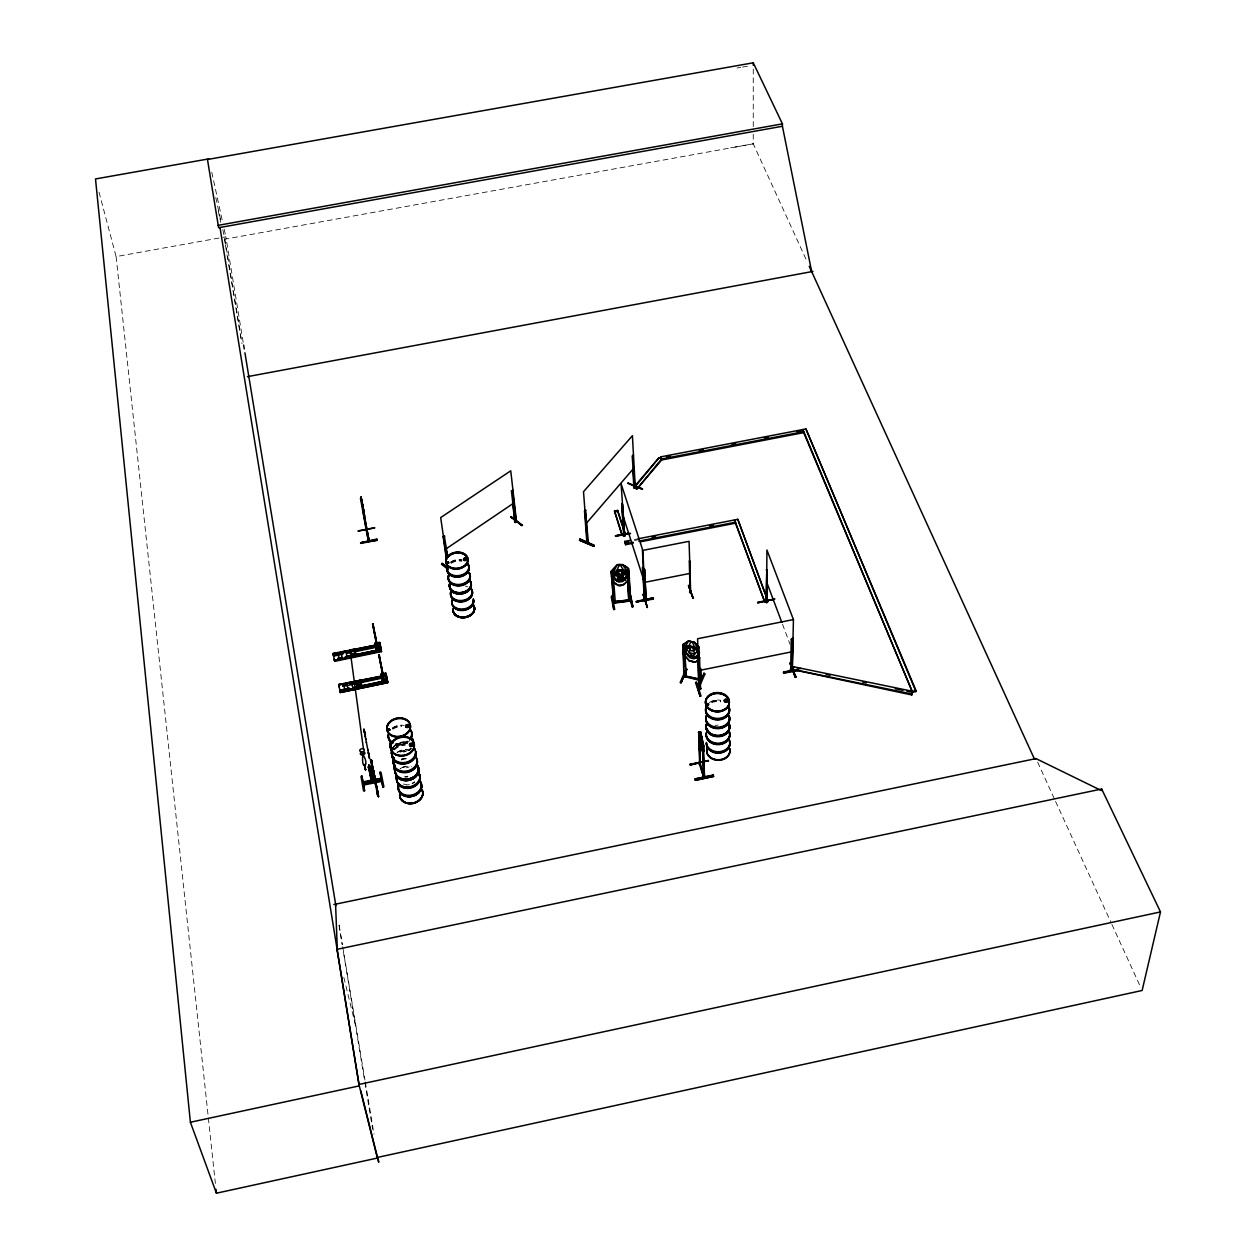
<?xml version="1.0" encoding="UTF-8"?>
<svg xmlns="http://www.w3.org/2000/svg" width="1256" height="1256" viewBox="0 0 1256 1256"><rect width="100%" height="100%" fill="white"/><g stroke="black" fill="none" stroke-linecap="round" stroke-linejoin="round"><path stroke-width="0.75" stroke-dasharray="5 3.75" d="M753.255 134.235L753.255 143.828L806.807 260.997M753.255 126.573L753.255 65.186M393.521 746.645L398.278 743.222L407.321 742.343A11.759 9.184 -11.5 0 0 393.646 746.629M400.13 768.703L402.736 767.243M395.734 745.075L404.369 742.343M402.736 767.212L405.641 766.301A11.54 9.09 -11.6 0 0 400.24 768.594M398.356 743.599L401.308 742.689M634.28 539.546L638.064 538.808M634.5 540.488L638.346 539.735M99.02 192.199L116.117 256.601L225.829 236.803L243.319 343.139M222.814 229.707L224.887 239.19L753.255 143.828L730.694 147.816M737.162 67.981L740.742 67.353M742.532 67.055L749.691 65.814M406.3 784.984L409.346 784.686M407.384 742.689L404.385 742.343L407.368 742.736M1037.613 762.172L1054.757 799.617M1055.574 801.407L1111.105 922.705M1111.921 924.479L1139.679 985.128M782.504 624.216L790.04 644.312M343.846 977.435L355.589 1025.571M218.246 210.977L219.486 216.629M219.91 218.513L220.726 222.296M211.746 172.166L222.516 221.59M224.18 229.204L225.829 236.803M215.765 197.443L221.15 222.108M224.447 239.268L225.091 243.13M225.405 245.077L226.708 252.817M227.022 254.748L228.325 262.488M228.639 264.419L241.262 339.889M339.12 925.437L342.354 944.763M342.684 946.694L364.962 1080.034M365.292 1081.966L374.005 1134.152M339.057 925.044L342.197 944.449M343.453 952.111L364.601 1080.662M364.915 1082.593L372.639 1129.254M224.887 239.19L242.016 343.752M116.117 256.601L215.373 1183.45M451.077 563.347A11.021 8.038 -8.1 0 1 461.847 561.244M450.825 562.28A11.194 8.164 -8.1 0 1 461.768 560.145M450.857 561.872A11.021 8.038 -8.1 0 1 461.627 559.768M450.888 562.735A11.194 8.164 -8.1 0 1 461.831 560.6M465.285 586.05A10.88 8.023 -8.2 0 1 467.797 586.866M711.744 702.685A11.838 9.216 0 0 1 720.709 701.806M711.634 701.586A12.026 9.357 0 0 1 720.74 700.707M709.232 702.638A11.869 9.232 0 0 1 720.677 700.314M711.634 702.041A12.026 9.357 0 0 1 720.74 701.162M715.009 725.481A11.885 9.326 0.1 0 1 718.087 725.183M394.494 749.863A11.901 9.294 -11.5 0 1 405.248 745.248M396.331 746.488A11.901 9.31 -11.5 0 1 404.981 743.803M394.243 749.283A12.089 9.451 -11.5 0 1 405.17 744.588M394.164 748.843A12.089 9.451 -11.5 0 1 405.091 744.149M407.619 742.092A11.995 9.31 -11.3 0 1 395.828 744.463M392.673 728.653A11.995 9.31 -11.3 0 1 401.371 725.968M410.995 747.744A11.759 9.153 -11.4 0 1 408.891 749.659M409.723 740.569A11.822 9.184 -11.4 0 1 395.985 744.855M392.861 729.249A11.822 9.184 -11.4 0 1 401.449 726.596M407.541 741.637A11.995 9.31 -11.3 0 1 395.75 744.023M392.579 728.213A11.995 9.31 -11.3 0 1 401.292 725.513M407.352 741.04A11.838 9.184 -11.3 0 1 395.703 743.395M392.594 727.805A11.838 9.184 -11.3 0 1 404.165 725.466M411.309 748.764A11.948 9.294 -11.4 0 1 409.173 750.711M411.23 748.325A11.948 9.294 -11.4 0 1 409.095 750.272M393.662 746.457A11.681 9.122 -11.4 0 1 409.817 743.207M393.756 746.959A11.681 9.122 -11.5 0 1 407.258 742.767M414.668 781.75A11.54 9.09 -11.6 0 1 412.109 783.195M406.238 784.388A11.54 9.09 -11.6 0 1 403.333 784.058M407.792 776.224A11.634 9.153 -11.6 0 1 404.777 776.522M401.292 759.189A11.634 9.153 -11.6 0 1 404.181 758.294M407.902 776.836A11.791 9.279 -11.6 0 1 404.84 777.134M401.323 759.566A11.791 9.279 -11.6 0 1 407.274 758.357M409.158 766.898A11.681 9.153 -11.5 0 1 406.253 767.809M397.163 752.218A11.681 9.153 -11.5 0 1 408.577 749.91M400.005 752.203A11.649 9.137 -11.5 0 1 405.892 751.01M397.147 752.611A11.838 9.279 -11.5 0 1 408.718 750.272M395.86 745.358A11.744 9.184 -11.5 0 1 407.337 743.034M401.402 760.006A11.791 9.279 -11.6 0 1 407.352 758.797M399.832 751.59A11.838 9.279 -11.5 0 1 405.829 750.366M396.001 745.86A11.649 9.106 -11.5 0 1 407.399 743.568M414.778 782.253A11.587 9.137 -11.6 0 1 412.219 783.713M402.846 767.604A11.587 9.137 -11.6 0 1 411.623 766.741M403.349 752.046A11.759 9.153 -11.4 0 0 406.285 751.135A11.791 9.169 -11.4 0 1 403.364 752.061"/><path stroke-width="1.5" d="M753.255 65.186L753.255 62.8L207.476 159.496L218.623 227.729L782.41 126.259L782.441 123.857L753.255 62.8M757.745 602.676L774.638 599.206L757.745 602.236M362.105 753.474C371.525 766.16 359.938 773.037 363.141 753.27M638.064 538.808L737.79 519.309L768.107 601.498L764.81 602.158L734.603 519.921L734.619 520.895M766.741 600.242C767.824 601.498 764.512 602.142 767.071 602.535L766.804 569.69L765.972 600.399L766.49 602.66L766.929 550.018L793.431 619.569L792.285 670.783L793.557 666.748L912.61 691.318L916.032 690.612L805.928 428.94L660.844 456.854L661.645 459.994L636.902 488.992L634.17 487.862L634.782 486.543M766.819 600.227C764.841 599.74 767.746 600.478 767.149 602.488M371.792 762.439C373.425 760.445 368.919 759.55 371.509 759.959M800.904 668.396L783.446 672.619L797.67 670.437M385.937 676.12C384.462 674.441 383.504 676.953 383.551 675.257M381.149 666.465L378.778 654.737L383.708 680.328L379.155 654.674L384.085 680.265L381.51 666.386M790.668 670.971L790.526 669.307L792.253 669.024L792.866 638.707L791.264 639.037L790.668 670.971L792.489 669.432L790.683 669.841M791.437 639.492L793.038 639.163L792.567 637.954L791.861 670.877L791.704 651.346M792.128 668.396L792.567 637.954M690.674 591.278C689.45 592.816 688.932 591.796 690.517 590.838M689.623 592.173L690.674 592.502L689.073 541.32L642.821 550.395L645.396 601.389L646.306 601.294L645.474 601.373M793.541 667.721L793.557 666.748M795.064 677.047L796.037 676.811L795.064 677.047L789.977 663.027L796.037 676.843M802.835 430.51L802.867 429.521L912.531 692.276L906.769 691.098M805.928 428.94L915.954 691.585L912.531 692.276L803.589 432.315M684.489 644.689L683.154 644.705L688.728 640.968L694.474 642.381L699.309 647.421M792.552 669.558L911.793 694.945L911.872 693.971L792.567 669.307M363.455 508.978L362.654 508.978L368.463 541.273L368.008 538.903L369.013 540.001M368.966 539.892C366.862 540.535 369.751 539.201 369.138 541.179L361.634 500.547M369.17 540.912L366.658 528.556M915.954 691.585L916.032 690.612M366.124 529.828C367.16 526.751 365.951 532.921 366.815 529.373M367.019 530.487L361.053 498.24M633.605 466.51L634.704 486.653C634.563 483.67 633.291 489.353 635.191 486.841L635.112 485.852M370.85 761.544L371.776 761.356M371.556 760.869L370.913 762.361L371.839 762.172M615.628 536.328L630.261 533.36M368.385 767.196L370.379 766.49L373.158 782.347L370.159 766.725M727.161 701.021L726.062 699.906L725.246 701.005M727.303 700.911L727.036 699.937M579.503 540.237L593.805 546.313L579.503 540.237L579.958 539.028L594.198 545.23L593.805 546.344M579.942 539.044L594.229 545.654M708.572 703.91C705.574 703.046 709.248 706.139 707.835 703.894M708.384 704.145L707.316 704.255L707.835 703.658M208.841 158.868L95.503 178.949L190.394 1122.252L216.424 1193.2L377.381 1158.048L358.933 1084.462L337.001 949.348L1101.685 789.019L1101.402 790.574L1035.98 758.593L1034.316 758.781M689.748 591.796L690.423 590.854M1101.685 789.019L1160.497 911.919L1142.128 990.482L377.24 1157.483M643.198 594.339L647.358 607.464L643.26 594.261M791.892 669.746L791.217 668.428L792.206 668.38M442.159 563.74L447.937 568.293M699.105 763.24L699.843 762.172L700.346 764.653L698.838 731.981L700.534 731.965L699.985 738.261L702.167 747.508L703.156 747.76M703.203 745.138L704.161 776.224C701.225 776.145 705.558 773.021 704.569 777.495L703.203 745.138L703.344 776.396L704.255 776.208M698.964 762.314L699.498 764.653M911.793 694.945L912.61 691.318M411.842 745.624L410.304 745.452L410.053 744.196M410.445 745.515L410.618 744.243L412.376 744.431M463.935 559.375C468.912 560.255 461.925 557.758 465.536 559.689M412.392 745.122L411.67 743.599M464.123 559.736L464.045 558.48L465.709 558.166M406.41 725.874L408.498 725.67L406.646 726.58M408.671 725.717L407.305 726.973M406.19 725.434L407.572 726.565M448.69 563.033C448.251 560.506 447.324 563.504 448.078 562.154M392.469 747.775L392.17 749.33M392.594 749L392.673 748.027M392.688 748.953L393.238 747.948L391.935 748.199M393.756 748.827L393.316 747.838M388.026 729.799L388.873 728.92L390.082 729.799M389.03 728.904L388.968 730.129M645.16 600.054L644.202 590.147M371.462 781.342L373.299 780.965M369.625 766.835L368.777 765.155L371.902 782.614L368.573 767.165L370.018 766.71M621.736 503.578L623.792 536.045L624.625 536.139L622.678 504.535L621.736 503.578L624.044 536.265L624.279 533.926M624.687 536.092L624.656 534.868M698.87 688.963L698.948 687.723M623.525 535.229L624.154 533.816M627.513 572.767L622.898 569.455L622.945 571.873L621.218 574.071L619.302 574.337L617.245 572.658L617.089 570.428L618.768 565.844L620.684 565.577L626.006 574.29L626.242 578.058L622.599 581.559L618.8 582.093L614.843 579.628L614.592 575.876L617.073 570.381L622.929 569.596L627.498 572.626M619.067 570.774L617.56 577.682L619.632 579.361L621.532 579.095L623.259 576.897L620.966 570.507M700.503 681.521L704.019 673.247M699.937 685.635L704.867 674.017M683.908 666.214L682.997 644.454L683.876 676.403C685.729 678.695 687.252 674.095 684.206 674.865M698.634 648.457L699.168 676.293M689.277 660.876L695.086 662.022L689.34 660.735L683.405 654.345L689.277 660.876L695.118 662.305L699.247 659.384M683.531 654.502C678.79 649.729 695.07 640.246 686.231 650.278L686.357 654.031L690.188 657.909L693.971 658.835L697.708 656.794L697.598 653.042L694.756 647.154L699.514 652.304M681.097 682.793L686.812 669.589L685.886 669.307L680.155 682.526L681.097 682.793L686.797 668.961L680.972 682.589M685.745 676.073L699.278 678.899M690.627 642.24L692.59 642.554L694.568 647.311L694.647 649.525L692.841 651.032L690.941 650.561L688.947 648.143L688.853 645.725L694.756 647.154L699.451 652.445M692.81 647.452L694.788 654.549L692.998 656.04L689.104 653.167L690.91 646.997M694.395 642.491L688.633 640.811L682.934 644.595M683.233 649.336L689.057 656.04L683.17 649.493L688.853 645.725M685.964 676.419L684.724 645.082L685.776 676.874M699.247 647.562L694.458 642.35L697.457 648.018L697.567 651.785L693.83 653.842L690.031 652.916L686.184 649.022L686.059 645.239L688.633 640.811M683.186 644.548L684.52 645.537M690.69 642.083L688.885 645.929L694.694 647.295M630.575 599.756L628.785 599.489L630.528 599.238M630.685 600.808L628.659 570.507M615.283 601.875L613.462 602.126M613.305 601.624L615.157 601.31L615.346 603.006L612.928 571.009M633.919 487.579L634.578 486.59M586.992 542.482C589.99 540.3 586.018 540.52 587.667 542.608M588.326 541.776L585.359 510.093L584.527 511.051L586.897 542.592L588.31 540.488M612.002 596.035L614.702 609.38L613.744 609.521L611.217 596.71L612.127 595.956L613.744 609.49M372.954 771.467L373.927 772.55L373.315 769.944L373.111 772.597L373.582 771.341M696.279 682.495L700.079 696.216L695.557 682.667L696.389 681.93L701.036 696.075L700.063 696.279M725.403 701.24L727.051 700.346M727.303 700.644L725.403 701.507M514.74 522.229L516.389 521.664L514.74 522.229L512.636 502.133M447.591 567.822L447.607 566.644M698.854 688.476C700.66 687.126 701.994 689.497 698.995 689.497L697.614 638.739L793.431 619.569M698.807 687.911L700.738 688.335M412.251 745.342L412.376 744.243M406.238 725.701L407.855 724.728L408.593 726.109M392.233 747.932L391.746 748.827M392.579 748.262L393.803 748.403M408.373 726.565L408.059 724.932M388.497 729.124L388.104 730.207M388.763 729.799L389.36 729.077L389.36 730.081M447.387 562.029L447.34 563.3M448.439 563.002L447.733 561.981M688.319 656.197L689.905 656.794M630.591 600.368L628.832 601.137L629.068 599.976M613.729 602.645L611.374 571.229L616.68 565.341L622.615 564.525L628.754 568.78L630.339 600.933M636.98 487.438L642.585 488.898L627.937 483.12L635.285 486.747M636.902 488.992L661.598 459.021L803.746 431.64L803.73 432.629L661.645 459.994L660.844 456.854M632.679 456.242L633.479 455.316L632.192 456.038L634.406 487.783M585.861 510.297L584.527 511.051M661.598 459.021L658.866 457.906L634.107 486.888L636.855 488.019M634.17 487.862L658.866 457.906M371.603 781.012L371.87 782.457M586.003 523.705L634.154 467.797M703.313 775.282L704.224 775.093M700.236 763.915L703.58 777.417L704.49 777.229M791.311 669.684L791.814 670.735L791.83 669.605M699.608 763.726L698.917 732.264L700.267 764.716M765.956 601.53L766.207 602.425M767.071 602.346L766.537 601.137M617.01 570.412L611.546 576.394M617.073 570.381L611.515 576.253L617.685 580.602L623.573 579.785L627.953 574.997M617.685 580.602L623.447 579.534L627.78 574.95M623.855 584.637C637.122 569.078 624.216 588.876 617.983 585.453L613.368 582.172M642.789 568.685L643.009 567.429L644.485 600.227L644.014 597.84M644.03 599.112L645.097 598.924L644.564 597.589M642.413 567.555L644.454 600.101L643.92 599.002L645.082 599.834M514.74 521.02L516.012 520.157L515.494 522.433L516.263 520.596M516.514 521.68L510.752 470.812L440.683 517.582L446.524 557.68M624.562 534.836L621.123 483.874L642.365 548.998L644.281 585.594M707.411 703.705L706.924 704.867M410.257 744.211L412.439 743.976M406.677 725.073L406.52 726.329M389.784 730.05L388.292 730.191L389.407 730.317M383.457 676.215L383.771 675.414M643.166 594.857L647.358 607.464M701.005 680.642L700.989 679.009L699.655 678.601M521.915 525.432L510.815 516.53L521.852 525.652M514.866 522.151L515.996 521.366M522.543 525.181L510.894 516.985L522.025 525.448M446.43 559.265L443.132 536.705L444.31 535.888L447.701 556.879M444.703 536.202L443.132 536.705M511.757 491.096L512.919 490.311L511.38 490.798L515.211 522.543M445.315 549.359L514.285 502.714M699.058 654.533L694.819 657.328L699.215 654.643M695.118 662.305L699.419 659.494M365.951 528.446L368.432 541.053M642.193 489.322L627.984 483.073M725.481 699.608L724.963 701.021M726.863 701.005L726.047 701.256M707.536 703.627L707.552 705.26M645.411 600.855L644.783 590.336M646.181 601.294L644.469 569.361L644.579 586.552M373.142 782.205L370.237 766.819M410.728 743.583L410.21 745.106L412.078 745.201M411.795 745.672L411.921 743.693M388.732 728.967L388.449 729.783M447.607 561.887L447.026 563.033M447.968 562.923L447.293 562.233L448.298 562.139M684.033 674.817L684.457 675.964L699.074 679.37M684.065 675.948L701.021 680.14L700.722 668.396M645.38 600.792L646.196 600.76M368.714 766.819L368.777 765.155M361.806 775.878L364.585 790.762L363.565 790.966L361.006 776.475L361.838 775.878L364.585 790.762M698.587 647.939L698.948 660.185M700.44 689.356L699.592 657.438L697.975 657.767L698.885 689.591L700.44 689.356L700.236 681.93M383.347 675.665L383.802 676.56L383.567 675.461M393.144 749.141L391.888 748.859M411.795 745.373L410.806 745.467M628.958 599.395L628.722 600.274L615.22 601.357M516.138 521.271L512.527 490.013M358.933 1084.462L1160.497 911.919M190.394 1122.252L359.279 1085.875L219.988 227.493M703.831 776.569L704.585 776.255L703.548 776.318M695.07 778.908L713.282 775.156L695.086 778.94L695.353 780.353L713.518 776.428L713.298 775.643L695.149 779.662M695.337 780.259L713.518 776.428M702.575 745.263L703.894 746.519L700.503 731.761L703.705 746.566M699.356 733.567L698.273 732.389M700.895 734.258L701.853 744.196L701.413 735.843M701.931 736.754L703.862 777.684L699.152 763.397M700.722 746.739C697.928 721.384 698.289 752.281 704.035 751.496L703.847 746.409M702.512 751.402L703.768 751.339M690.125 764.276L708.431 760.602L690.376 765.077L690.141 764.276L690.376 765.077M690.36 764.449L708.447 760.634M690.329 764.857L708.211 760.461L708.462 761.277M646.29 600.384L645.239 599.693L646.338 601.184L644.469 569.361M689.889 592.628L689.513 560.49L689.968 592.628M693.249 598.28L688.586 585.861M381.369 676.199L380.961 674.095L385.749 673.09L387.79 682.652L340.298 692.527L340.093 691.475L387.617 681.835L386.157 674.723M385.922 673.64L380.961 674.095M349.325 688.194L339.842 690.266L340.141 691.758L338.712 684.504L343.61 683.908M383.677 682.008L348.148 689.889L346.75 682.84L351.649 682.244M355.919 681.364L360.645 679.967L362.011 686.592M338.932 685.745L338.759 684.834L382.342 675.869M385.749 673.09L386.565 679.088L385.514 673.734L386.408 676.011M382.389 676.168L338.712 684.504M342.747 685.101L346.515 684.175M350.33 683.531L382.499 676.701M342.81 685.431L346.577 684.551M350.393 683.845L382.609 677.157M342.857 685.713L346.625 684.74M350.44 684.143L382.64 677.314M342.998 686.388L382.782 677.989M382.374 680.705L387.084 679.198L382.264 680.202L382.75 682.683L381.322 676.073M353.156 687.597L387.319 680.391L353.203 687.786M349.372 688.445L339.889 690.455M347.645 689.638L340.046 691.224L347.614 689.513M351.445 688.869L357.269 687.99L355.841 680.972M360.927 686.891L383.708 682.149M340.109 691.554L387.555 681.6M387.774 682.605L340.298 692.527M698.619 687.943L700.393 688.162M793.949 669.95L783.477 672.007M790.84 670.94L792.41 670.61M795.833 670.045L783.524 672.729M797.654 670.327L783.728 673.342M333.876 904.524L1035.98 758.593L1034.379 758.922L809.241 266.319M644.611 569.8L643.7 569.518M374.932 635.426L372.592 623.855L377.522 649.352L372.969 623.777L377.883 649.289L375.293 635.363M380.835 648.222L376.078 649.195L376.565 651.676L374.806 643.245L379.548 642.271L381.4 650.985L334.52 660.656L333.107 653.497L337.942 652.916M380.113 645.223L379.704 642.758L374.806 643.245M354.82 654.784L381.055 649.368L381.274 650.388L342.417 658.741L341.035 651.864L345.871 651.283M363.439 748.859L350.016 650.027L354.757 649.038L356.092 655.506M376.156 644.972L333.107 653.497M377.161 644.752L377.271 645.286M379.704 645.207C378.574 642.617 381.903 646.306 379.657 642.774M380.411 644.187L333.154 653.905L333.594 656.119L342.919 654.062M335.085 653.811L376.235 645.333M337.095 654.093L350.157 651.267M353.925 650.624L380.191 645.097M337.142 654.392L342.747 653.167M346.499 652.461L350.22 651.629M353.988 650.906L380.238 645.804M342.778 653.356L333.437 655.365M346.562 652.759L350.267 651.817M354.051 651.205L380.16 645.458M380.756 648.065L380.317 646.102M346.687 653.418L350.408 652.523M354.176 651.88L380.38 646.463L379.956 644.469M380.945 648.708L376.078 649.195M337.958 658.27L341.695 657.5M345.447 656.715L351.068 655.554M337.99 658.489L341.711 657.547M345.494 656.951L381.07 649.43L345.526 657.076M338.021 658.631L341.773 657.846M381.384 650.891L334.489 660.53L341.883 658.395M381.526 651.597L334.661 661.331L334.457 660.311L381.353 650.687L380.144 644.564M699.749 657.909L697.975 657.767M774.716 598.814L757.776 602.927M377.554 792.709L378.558 796.618L378.103 794.012L377.192 794.043L378.056 794.938L373.315 769.944M378.307 796.445L377.726 792.159M767.243 570.821L766.207 569.8M644.736 597.825L643.904 597.762L644.438 599.096M636.305 601.326L653.214 597.84L636.321 601.891L653.465 599.112L653.214 597.809M636.337 601.812L653.261 598.374L636.368 601.985M364.413 764.512L365.433 769.818L364.915 764.402M373.346 770.054L377.412 795.064M373.503 770.933L370.661 760.006M380.034 772.173L382.876 787.041L383.896 786.837L381.039 772.409L380.034 772.173L382.876 787.041M374.665 776.506L374.068 774.214L376.769 788.03M378.558 796.618L375.042 778.045M363.078 782.519L381.306 778.814M381.557 780.18L363.329 783.948L381.667 780.683M375.638 782.818L376.141 783.932M375.999 784.796L371.274 759.754M377.915 794.404L376.863 787.512M698.477 670.625L792.787 651.629M628.267 533.298L615.456 535.857L630.543 533.565M615.456 535.872L628.424 533.329M764.81 601.184L768.107 600.525M644.485 582.391L690.046 573.395M622.065 535.449L622.003 534.491L625.205 533.863L617.685 510.407L614.514 511.019L622.065 535.449L625.268 534.821L625.205 533.863M633.181 543.204L625.614 544.696L624.813 541.399L630.481 540.284M624.86 542.372L628.722 541.619M651.817 537.097L655.679 536.343M709.593 525.793L713.439 525.039M625.614 544.696L625.551 543.722L633.134 542.247M638.817 541.132L735.466 522.213L735.466 523.187L640.764 541.729M368.714 539.06L366.846 529.954M360.708 543.408L377.24 540.253L360.598 542.827L376.988 538.997L377.24 540.284M614.577 511.993L617.748 511.38L617.685 510.407M360.99 497.313L363.251 508.005M366.422 530.864L360.519 498.554L361.131 497.093M361.367 499.276L362.058 502.212M361.304 499.495L360.519 498.554M363.659 509.92L362.654 508.978M363.486 510.046L361.806 500.893L363.848 512.024M364.491 516.09L363.659 512.055M666.638 456.729L670.484 455.991M699.247 450.449L703.093 449.711M731.856 444.169L735.702 443.431M764.48 437.889L768.311 437.151M797.089 431.609L800.92 430.871M358.18 530.88L374.602 527.708M358.227 531.1L374.649 527.928M247.401 376.659L812.962 271.406M218.104 225.358L782.441 123.857M615.252 601.687L628.628 599.834M615.299 602.488L613.478 602.645L630.653 600.886L613.54 603.257L611.374 571.229M629.664 595.407L631.956 606.993C634.092 607.841 628.801 597.589 629.79 595.438M616.712 565.483C619.035 561.683 632.019 568.591 627.058 569.659L628.942 601.059M611.437 571.354L613.069 570.993L611.531 571.81M617.104 570.522L622.835 569.737M628.534 568.999L627.184 569.015M619.082 570.915L620.998 570.648M613.525 582.077L618.046 585.17L623.84 584.495M707.819 705.071L708.51 703.831M690.298 590.744L690.549 591.969M587.714 540.268L587.902 541.399M515.886 520.235L515.007 521.397M385.655 674.739L385.828 675.979M700.613 680.626L700.518 668.851M464.94 559.705L463.982 559.124M727.177 699.875L725.136 699.67L725.073 701.225M726.392 699.67L724.932 700.142L725.246 701.413M372.859 780.745L373.487 781.97M699.733 763.114L704.443 777.401M826.165 674.456L829.996 675.257M862.637 681.977L866.467 682.777M895.261 688.712L902.938 690.298M690.847 647.138L692.747 647.609M689.12 655.899L694.976 657.328L689.057 656.04M704.867 674.032L703.894 673.153M683.829 675.273L685.713 675.179M699.686 679.731L701.209 680.171M684.19 676.56L699.105 680.171M699.231 687.283L698.258 686.404L704.161 673.781M371.289 759.88L373.55 771.09M371.054 762.423L370.599 760.053L370.74 760.948M465.395 558.182L466.117 559.14M707.976 703.58L708.729 704.883L707.144 704.851M624.185 534.836L624.719 535.998L624.232 534.962M623.871 534.978L623.447 534.098M407.792 724.838L408.608 725.466M692.904 598.343L688.461 585.327L693.249 598.343M699.466 763.554L700.314 763.255M579.942 539.578L594.308 545.748M698.995 689.497L699.2 688.476M447.215 563.002L448.518 563.175L448.565 562.091M617.779 580.46L611.735 576.316M447.387 566.88L447.56 567.995L447.544 566.597M447.576 567.634L442.128 563.19L441.562 564.258L448.408 569.753M377.538 644.878C378.213 645.27 378.621 643.716 379.642 645.207M726.863 699.765L727.193 700.801M707.74 729.815L707.678 729.987M694.599 647.405L699.278 652.476M465.835 558.37L466.133 559.344M694.976 658.034L696.483 658.175M622.521 564.666L625.708 569.251L625.928 573.034L622.285 576.551L618.47 577.085L614.514 574.604L614.263 570.821L616.775 565.451L611.201 571.354L611.829 581.12M766.223 601.294L767.071 601.122M381.369 650.844L381.541 651.644M386.581 677.282L386.283 675.916M790.024 663.027L795.315 676.905M790.511 669.385L790.668 670.17M766.71 582.187L781.813 622.379M765.406 594.276L737.79 519.309M766.757 597.887L768.107 601.498M735.294 522.7L764.81 602.158M713.267 775.093L713.534 776.506M623.651 535.072L624.012 536.139M623.07 515.933L643.449 579.142M617.748 511.38L622.379 525.809M623.525 529.42L625.268 534.821M624.813 541.399L625.551 543.722M614.514 511.019L622.003 534.491M379.909 646.181L379.281 642.837L379.673 645.019M385.639 675.069L385.749 675.257M377.585 645.144L377.664 645.584M360.786 1090.742L378.7 1162.24L377.883 1157.341M337.001 949.348L337.362 950.808L335.572 904.179M379.375 643.92L379.579 644.548M386.424 675.759L386.189 674.849L386.393 675.602L338.759 684.928M627.058 569.659L628.769 601.075M387.476 681.223L387.288 680.312M339.151 658.992L337.864 652.523M344.851 690.156L343.532 683.515M361.163 497.282L362.466 504.143M363.078 507.66L364.664 516.059M365.936 769.724L365.072 768.075L365.433 769.818M350.016 650.027L351.319 656.495M347.096 657.359L345.793 650.891M369.107 766.835L369.327 768.028M352.905 688.476L351.554 681.851M368.573 767.165L371.65 782.347M782.41 126.259L811.674 271.657M375.654 781.326L375.151 778.83L375.356 780.023M374.068 774.214L374.869 778.17M334.222 659.102L334.394 660.028M339.01 686.184L339.199 687.126M361.869 501.254L360.943 497.125L361.084 498.412M417.714 767.793A11.791 9.279 -11.6 0 0 417.62 765.359A11.838 9.326 -11.6 0 1 408.687 779.254L408.75 779.536M413.098 803.259L413.145 803.463A11.697 9.294 -11.7 0 1 399.753 794.2A11.649 9.247 -11.7 0 0 413.114 803.385L413.13 803.416A11.697 9.294 -11.7 0 0 421.859 789.679M368.353 752.407L369.578 758.734L368.463 752.831L368.856 754.872M363.534 785.063L381.793 781.405M408.702 779.301L408.718 779.364A11.838 9.326 -11.6 0 1 395.169 769.991M367.773 749.392L368.605 753.741M379.485 644.108L379.532 645.066M376.094 783.995L375.889 782.676M367.898 750.13L366.312 742.029M362.356 504.064L363.408 509.559M377.946 793.195L376.235 784.67M365.559 738.104L366.454 742.641M364.899 734.603L365.826 739.36M381.196 778.233L362.953 781.907M370.63 759.88L375.356 784.922M370.3 766.176L370.677 768.091L368.636 768.499L368.259 766.584M369.28 765.045L369.845 767.934M365.276 736.456L363.879 728.951L364.837 734.101M379.72 644.799L380.333 648.143M377.349 790.275L378.119 794.373M377.899 794.059L378.354 796.665M374.272 774.167L374.696 776.679M243.633 345.07L244.276 348.933M244.92 352.795L335.87 905.717M446.508 550.929L447.324 556.581M216.001 1189.291L216.424 1193.2M700.503 731.761L702.544 751.606M585.359 510.093L585.955 517.66M586.238 521.444L587.4 542.812L583.506 491.708L632.412 435.691L635.253 487.014M632.977 455.112L633.181 458.911M632.914 469.336L633.825 487.689M644.579 591.278L645.035 599.976M643.009 567.429L643.7 580.68M684.112 672.086L684.159 676.623M699.043 731.95L699.137 740.004M699.247 743.882L699.922 763.397M699.937 670.625L700.094 676.278M361.147 751.685A2.324 1.46 -11.3 0 1 360.095 749.644A2.324 1.46 -11.3 0 1 363.596 748.937A2.324 1.46 -11.3 0 1 363.439 751.214M469.242 573.756A10.99 8.054 -8.1 0 1 459.806 585.893A10.99 8.054 -8.1 0 1 449.067 575.735M469.304 573.191A11.147 8.164 -8.1 0 1 459.743 585.5A11.147 8.164 -8.1 0 1 448.847 575.185M470.215 580.743A10.974 8.07 -8.2 0 1 460.795 592.895A10.974 8.07 -8.2 0 1 450.072 582.706M450.088 582.533A10.927 8.038 -8.2 0 0 459.351 592.738A10.927 8.038 -8.2 0 0 471 582.517A10.896 7.991 -8.2 0 1 459.351 592.706A10.896 7.991 -8.2 0 1 450.119 582.533M470.262 581.12A10.974 8.07 -8.2 0 1 460.858 593.272A10.974 8.07 -8.2 0 1 450.119 583.082M468.111 564.415A11.194 8.164 -8.1 0 1 458.503 576.74A11.194 8.164 -8.1 0 1 447.576 566.425M469.038 572.296A11.006 8.054 -8.1 0 1 459.602 584.433A11.006 8.054 -8.1 0 1 448.847 574.259M468.048 564.98A11.037 8.054 -8.1 0 1 458.566 577.132A11.037 8.054 -8.1 0 1 447.78 566.958M469.242 572.752A11.147 8.164 -8.1 0 1 459.68 585.06A11.147 8.164 -8.1 0 1 448.785 574.746M468.048 563.96A11.194 8.164 -8.1 0 1 458.44 576.284A11.194 8.164 -8.1 0 1 447.497 565.969M467.844 563.504A11.053 8.054 -8.1 0 1 458.361 575.656A11.053 8.054 -8.1 0 1 447.576 565.483M473.449 600.321A10.864 8.038 -8.2 0 1 466.07 609.929A10.864 8.038 -8.2 0 1 453.008 606.475M452.16 604.513A10.864 8.038 -8.2 0 1 452.662 600.321M473.528 599.787A11.021 8.148 -8.2 0 1 461.8 610.165A11.021 8.148 -8.2 0 1 452.443 599.787M473.528 605.502A10.786 8.007 -8.2 0 1 465.693 617.355L465.709 617.308A10.849 8.054 -8.2 0 0 473.575 605.486A10.817 8.038 -8.2 0 1 465.693 617.355L465.725 617.434A10.849 8.054 -8.2 0 1 453.071 609.521A10.786 8.007 -8.2 0 0 465.693 617.355L465.725 617.403A10.817 8.038 -8.2 0 1 453.086 609.505M453.039 609.05A10.802 8.023 -8.2 0 0 465.631 616.884A10.802 8.023 -8.2 0 0 473.481 605.015A10.786 8.007 -8.2 0 1 465.615 616.853A10.786 8.007 -8.2 0 1 453.055 609.034M470.325 581.858A10.927 8.038 -8.2 0 1 460.952 593.962A10.927 8.038 -8.2 0 1 450.276 583.82M473.543 605.188A10.849 8.054 -8.2 0 1 465.662 617.104A10.849 8.054 -8.2 0 1 453.024 609.223M470.294 581.387A10.974 8.07 -8.2 0 1 460.889 593.538A10.974 8.07 -8.2 0 1 450.166 583.349M471.487 589.237A11.069 8.148 -8.2 0 1 462.02 601.53A11.069 8.148 -8.2 0 1 451.202 591.231M473.261 598.892A10.864 8.038 -8.2 0 1 463.087 609.05A10.864 8.038 -8.2 0 1 451.83 600.98M471.424 589.802A10.912 8.038 -8.2 0 1 462.082 601.922A10.912 8.038 -8.2 0 1 451.406 591.749M473.465 599.347A11.021 8.148 -8.2 0 1 461.737 609.725A11.021 8.148 -8.2 0 1 452.38 599.347M471.44 588.797A11.069 8.164 -8.2 0 1 461.957 601.09A11.069 8.164 -8.2 0 1 451.124 590.791M472.083 590.304A10.912 8.038 -8.2 0 1 461.878 600.478A10.912 8.038 -8.2 0 1 450.574 592.408M470.278 581.873A10.88 7.991 -8.2 0 1 460.952 593.931A10.88 7.991 -8.2 0 1 450.307 583.82M729.155 717.098A11.806 9.216 0 0 1 717.663 728.668A11.806 9.216 0 0 1 706.359 716.972M729.312 716.564A11.979 9.341 0 0 1 717.647 728.292A11.979 9.341 0 0 1 706.186 716.438M729.218 723.896A11.744 9.2 0.1 0 1 717.788 735.435A11.744 9.2 0.1 0 1 706.547 723.77M729.265 724.068A11.791 9.232 0.1 0 1 717.788 735.655A11.791 9.232 0.1 0 1 706.516 723.943M706.516 724.241A11.791 9.232 0.1 0 0 717.788 735.953A11.759 9.216 0.1 0 0 729.249 724.461M729.202 707.787A12.026 9.357 0 0 1 717.49 719.547A12.026 9.357 0 0 1 705.982 707.678M729.139 715.637A11.822 9.216 0 0 1 717.631 727.208A11.822 9.216 0 0 1 706.327 715.512M729.045 708.337A11.869 9.232 0 0 1 717.506 719.923A11.869 9.232 0 0 1 706.155 708.227M729.296 716.108A11.979 9.357 0 0 1 717.647 727.852A11.979 9.357 0 0 1 706.186 715.983M729.187 707.332A12.026 9.357 0 0 1 717.49 719.091A12.026 9.357 0 0 1 705.966 707.222M729.03 706.845A11.869 9.232 0 0 1 717.474 718.448A11.869 9.232 0 0 1 706.123 706.751M729.453 741.652A11.665 9.2 0.2 0 1 719.625 753.113A11.665 9.2 0.2 0 1 706.516 743.882M729.61 741.119A11.822 9.326 0.2 0 1 719.641 752.752A11.822 9.326 0.2 0 1 706.343 743.395M729.563 748.749A11.634 9.2 0.2 0 1 718.244 760.288A11.634 9.2 0.2 0 1 707.097 748.592M729.516 748.278A11.602 9.169 0.2 0 1 718.228 759.77A11.602 9.169 0.2 0 1 707.128 748.121M729.234 725.183A11.728 9.2 0.1 0 1 717.804 736.723A11.728 9.2 0.1 0 1 706.579 725.057M729.563 748.466A11.634 9.2 0.2 0 1 718.228 760.006A11.634 9.2 0.2 0 1 707.097 748.325M729.5 732.578A11.885 9.326 0.1 0 1 717.945 744.29A11.885 9.326 0.1 0 1 706.579 732.436M729.438 740.224A11.665 9.2 0.2 0 1 719.61 751.685A11.665 9.2 0.2 0 1 706.484 742.453M729.344 733.111A11.712 9.2 0.1 0 1 719.484 744.588A11.712 9.2 0.1 0 1 706.312 735.357M729.595 740.679A11.822 9.326 0.2 0 1 719.641 752.313A11.822 9.326 0.2 0 1 706.343 742.955M729.5 732.138A11.885 9.326 0.1 0 1 717.93 743.85A11.885 9.326 0.1 0 1 706.563 731.997M729.328 731.667A11.728 9.2 0.1 0 1 719.452 743.144A11.728 9.2 0.1 0 1 706.28 733.912M416.333 758.593A11.869 9.31 -11.5 0 1 408.938 772.016A11.869 9.31 -11.5 0 1 393.96 765.595M416.395 758.043A12.026 9.436 -11.5 0 1 407.368 772.032A12.026 9.436 -11.5 0 1 393.63 762.643M395.248 772.236A11.791 9.279 -11.6 0 0 410.147 778.642A11.791 9.279 -11.6 0 0 417.494 765.281A11.744 9.247 -11.6 0 1 410.131 778.61A11.775 9.263 -11.6 0 1 395.263 772.22A11.744 9.247 -11.6 0 0 410.131 778.61A11.775 9.263 -11.6 0 0 417.463 765.265M417.793 768.232A11.791 9.279 -11.6 0 0 417.699 765.799A11.838 9.326 -11.6 0 1 410.241 779.16A11.838 9.326 -11.6 0 1 395.295 772.738M415.752 751.732A12.089 9.451 -11.5 0 1 404.228 763.664A12.089 9.451 -11.5 0 1 391.998 754.04M416.961 759.44A11.869 9.31 -11.5 0 1 405.641 771.184A11.869 9.31 -11.5 0 1 393.615 761.717M415.689 752.265A11.916 9.326 -11.5 0 1 404.322 764.025A11.916 9.326 -11.5 0 1 392.249 754.542M416.317 757.588A12.042 9.436 -11.5 0 1 407.289 771.577A12.042 9.436 -11.5 0 1 393.552 762.204M415.673 751.292A12.089 9.451 -11.5 0 1 402.579 763.287A12.089 9.451 -11.5 0 1 392.657 751.135M414.543 748.545A11.932 9.326 -11.5 0 1 405.594 762.361A11.932 9.326 -11.5 0 1 391.982 753.098M417.557 765.768A11.775 9.263 -11.6 0 1 410.225 779.113A11.775 9.263 -11.6 0 1 395.357 772.723M420.666 782.174A11.885 9.404 -11.7 0 1 410.257 796.335A11.885 9.404 -11.7 0 1 398.921 784.293M399.706 793.729A11.649 9.247 -11.7 0 0 413.036 802.929A11.649 9.247 -11.7 0 0 421.733 789.223A11.697 9.294 -11.7 0 1 413.083 803.149A11.697 9.294 -11.7 0 1 399.706 793.902M417.714 766.537A11.791 9.279 -11.6 0 1 410.382 779.913A11.791 9.279 -11.6 0 1 395.483 773.508A11.744 9.247 -11.6 0 0 410.367 779.866A11.759 9.263 -11.6 0 0 417.683 766.537A11.744 9.247 -11.6 0 1 410.367 779.866A11.759 9.263 -11.6 0 1 395.514 773.492M421.828 789.694A11.649 9.247 -11.7 0 1 413.114 803.385M417.667 766.066A11.838 9.326 -11.6 0 1 410.304 779.489A11.838 9.326 -11.6 0 1 395.357 773.068M419.174 773.775A11.932 9.42 -11.6 0 1 410.257 787.732A11.932 9.42 -11.6 0 1 396.613 778.359M420.352 781.311A11.728 9.279 -11.7 0 1 411.591 795.064A11.728 9.279 -11.7 0 1 398.183 785.832M420.085 779.034A11.759 9.294 -11.6 0 1 410.32 788.093A11.759 9.294 -11.6 0 1 397.791 783.571M396.943 781.295A11.759 9.294 -11.6 0 1 397.587 776.428M419.111 774.324A11.759 9.294 -11.6 0 1 419.991 776.601M420.587 781.734A11.885 9.42 -11.7 0 1 410.178 795.912A11.885 9.42 -11.7 0 1 398.843 783.854M419.096 773.335A11.932 9.42 -11.6 0 1 410.163 787.292A11.932 9.42 -11.6 0 1 396.535 777.935M418.86 772.911A11.775 9.294 -11.6 0 1 410.053 786.68A11.775 9.294 -11.6 0 1 396.598 777.433M397.493 737.162A11.854 9.169 -11.3 0 1 388.669 723.896A11.854 9.169 -11.3 0 1 408.498 721.965A11.854 9.169 -11.3 0 1 400.57 736.864M410.9 730.254A11.995 9.31 -11.3 0 1 409.676 739.69M393.002 743.065A11.995 9.31 -11.3 0 1 388.214 734.839M410.665 729.815A11.838 9.184 -11.3 0 1 409.456 739.125M393.002 742.437A11.838 9.184 -11.3 0 1 388.277 734.336M411.795 733.52A11.822 9.184 -11.4 0 1 411.183 738.34M391.056 742.39A11.822 9.184 -11.4 0 1 388.544 735.78M410.979 730.709A11.995 9.31 -11.3 0 1 411.246 737.869M390.836 741.982A11.995 9.31 -11.3 0 1 388.292 735.278M390.773 748.184A11.948 9.294 -11.4 0 1 389.847 743.458M412.439 738.905A11.948 9.294 -11.4 0 1 413.334 741.166M390.851 747.618A11.759 9.153 -11.4 0 1 389.941 742.955A11.791 9.169 -11.4 0 0 390.836 747.618M391.134 749.047A11.744 9.153 -11.4 0 1 390.271 746.802M412.439 739.91A11.744 9.153 -11.4 0 1 413.303 742.155M390.867 748.623A11.948 9.294 -11.4 0 1 389.925 743.897M412.518 739.344A11.948 9.294 -11.4 0 1 413.412 741.621M394.101 758.184A11.681 9.122 -11.5 0 1 391.605 751.622M413.695 747.147A11.681 9.122 -11.5 0 1 414.574 749.377M392.437 755.704A11.665 9.106 -11.5 0 1 391.589 753.474M392.39 755.924A11.759 9.184 -11.5 0 1 391.464 751.261M413.695 746.77A11.759 9.184 -11.5 0 1 414.574 749.016M394.855 770.933A11.602 9.122 -11.6 0 1 394.792 768.546M417.604 766.317A11.602 9.122 -11.6 0 1 417.683 768.719M393.85 763.365A11.665 9.137 -11.5 0 1 392.924 758.734M414.982 754.259A11.665 9.137 -11.5 0 1 415.862 756.489M394.51 770.054A11.791 9.279 -11.6 0 1 395.153 765.202M395.452 772.77A11.791 9.279 -11.6 0 1 394.51 768.06M397.053 780.149A11.54 9.09 -11.6 0 1 396.142 775.517M418.813 773.319A11.54 9.09 -11.6 0 1 418.907 775.706M395.373 765.893A11.838 9.279 -11.5 0 1 392.845 759.221M415.249 754.683A11.838 9.279 -11.5 0 1 416.129 756.944M394.086 758.498A11.744 9.184 -11.5 0 1 391.589 751.889M413.805 747.399A11.744 9.184 -11.5 0 1 414.684 749.644M394.588 769.535A11.602 9.122 -11.6 0 1 394.525 767.133M393.269 762.533A11.649 9.137 -11.5 0 1 393.913 757.76M393.85 764.37A11.838 9.279 -11.5 0 1 392.924 759.645M396.99 779.662A11.508 9.075 -11.6 0 1 396.08 775.046M392.673 756.96A11.649 9.106 -11.5 0 1 391.762 752.344M364.319 765.344L365.37 765.218L364.319 765.344M625.096 580.162L623.557 580.476L620.7 577.666C619.114 582.627 613.195 583.114 619.616 577.085C612.834 573.191 618.439 571.92 620.527 576.206C621.908 571.527 628.016 570.978 621.626 576.834L625.096 580.162M381.243 778.5L363.11 782.724L381.243 778.516M377.098 539.546L360.598 542.827L377.098 539.546M632.883 606.805L630.198 594.025L632.914 606.852M364.46 731.824L364.256 730.411L365.418 736.581L364.46 731.824M464.108 560.412A1.711 1.256 -7.9 0 0 466.792 559.328A1.711 1.256 -7.9 0 0 464.359 558.229A1.711 1.256 -7.9 0 0 464.108 560.412M450.527 567.272A11.1 8.07 -8.1 0 0 467.86 560.16A11.1 8.07 -8.1 0 0 452.144 553.174A11.1 8.07 -8.1 0 0 450.527 567.272M450.653 567.979A11.053 8.038 -8.1 0 0 467.907 560.898A11.053 8.038 -8.1 0 0 452.27 553.943A11.053 8.038 -8.1 0 0 450.653 567.979A11.006 8.007 -8.1 0 0 467.876 560.898A11.006 8.007 -8.1 0 0 452.286 553.959A11.006 8.007 -8.1 0 0 450.684 567.947M450.559 567.539A11.1 8.07 -8.1 0 0 467.891 560.427A11.1 8.07 -8.1 0 0 452.191 553.441A11.1 8.07 -8.1 0 0 450.559 567.539M725.199 701.79A1.711 1.335 0.2 0 0 727.774 700.644A1.711 1.335 0.2 0 0 725.199 699.482A1.853 1.429 0.2 0 0 725.136 702.01A1.853 1.429 0.2 0 0 727.915 700.785A1.853 1.429 0.2 0 0 725.136 699.529A1.711 1.335 0.2 0 0 725.199 701.79M717.788 735.953A11.759 9.216 0.1 0 0 729.249 724.398A11.791 9.232 0.1 0 1 717.788 735.953A11.759 9.216 0.1 0 1 706.531 724.335A11.759 9.216 0.1 0 0 717.788 735.953M711.414 709.828A11.932 9.263 -0.1 0 0 729.359 701.853A11.932 9.263 -0.1 0 0 711.477 693.799A11.932 9.263 -0.1 0 0 711.414 709.828M711.461 710.535A11.885 9.216 -0.1 0 0 729.312 702.575A11.885 9.216 -0.1 0 0 711.524 694.568A11.885 9.216 -0.1 0 0 711.461 710.535A11.869 9.2 -0.1 0 0 729.296 702.591A11.869 9.2 -0.1 0 0 711.524 694.599A11.869 9.2 -0.1 0 0 711.477 710.535M711.43 710.127A11.932 9.263 -0.1 0 0 729.359 702.135A11.932 9.263 -0.1 0 0 711.493 694.097A11.932 9.263 -0.1 0 0 711.43 710.127M717.804 736.33A11.791 9.232 0.1 0 0 729.265 724.743A11.791 9.232 0.1 0 1 717.804 736.299A11.791 9.232 0.1 0 1 706.531 724.618A11.791 9.232 0.1 0 0 717.804 736.299M410.304 745.907A1.727 1.35 -11.1 0 0 413.02 744.745A1.727 1.35 -11.1 0 0 410.602 743.552A1.853 1.444 -11.1 0 0 410.257 746.127A1.853 1.444 -11.1 0 0 413.161 744.871A1.853 1.444 -11.1 0 0 410.571 743.583A1.727 1.35 -11.1 0 0 410.304 745.907M395.452 754.134A11.995 9.341 -11.4 0 0 414.26 746.001A11.995 9.341 -11.4 0 0 397.54 737.743A11.995 9.341 -11.4 0 0 395.452 754.134M395.609 754.825A11.948 9.31 -11.4 0 0 414.339 746.723A11.948 9.31 -11.4 0 0 397.697 738.481A11.948 9.31 -11.4 0 0 395.609 754.825M395.499 754.401A11.995 9.341 -11.4 0 0 414.307 746.268A11.995 9.341 -11.4 0 0 397.587 738.01A11.995 9.341 -11.4 0 0 395.499 754.401M410.335 796.665A11.681 9.263 -11.7 0 0 421.466 785A11.712 9.279 -11.7 0 1 410.335 796.681A11.712 9.279 -11.7 0 1 398.45 787.229A11.681 9.263 -11.7 0 0 410.335 796.665M406.442 727.114A1.711 1.319 -11 0 0 409.126 725.968A1.711 1.319 -11 0 0 406.74 724.79A1.711 1.319 -11 0 0 406.442 727.114M391.684 735.215A11.901 9.2 -11.3 0 0 410.351 727.193A11.901 9.2 -11.3 0 0 393.787 719.076A11.901 9.2 -11.3 0 0 391.684 735.215M391.731 735.482A11.901 9.2 -11.3 0 0 410.398 727.444A11.901 9.2 -11.3 0 0 393.834 719.327A11.901 9.2 -11.3 0 0 391.731 735.482M413.145 743.112A11.759 9.153 -11.4 0 0 412.188 738.465A11.791 9.169 -11.4 0 1 413.161 743.112M406.395 727.334A1.837 1.429 -11 0 0 409.283 726.109A1.837 1.429 -11 0 0 406.724 724.838A1.837 1.429 -11 0 0 406.395 727.334M361.21 754.715A2.339 1.46 -11.3 0 0 364.915 753.302A2.339 1.46 -11.3 0 0 361.744 752.109A2.339 1.46 -11.3 0 0 361.21 754.715M352.339 654.203A1.963 1.46 -11.8 0 0 354.961 652.366A1.963 1.46 -11.8 0 0 351.821 651.723A1.963 1.46 -11.8 0 0 352.339 654.203M352.277 653.889A1.963 1.46 -11.8 0 0 354.899 652.052A1.963 1.46 -11.8 0 0 351.759 651.393A1.963 1.46 -11.8 0 0 352.277 653.889M358.211 685.258A1.994 1.507 -12 0 0 360.865 683.374A1.994 1.507 -12 0 0 357.677 682.699A1.994 1.507 -12 0 0 358.211 685.258M358.148 684.944A1.994 1.507 -12 0 0 360.802 683.06A1.994 1.507 -12 0 0 357.615 682.385A1.994 1.507 -12 0 0 358.148 684.944"/></g></svg>
